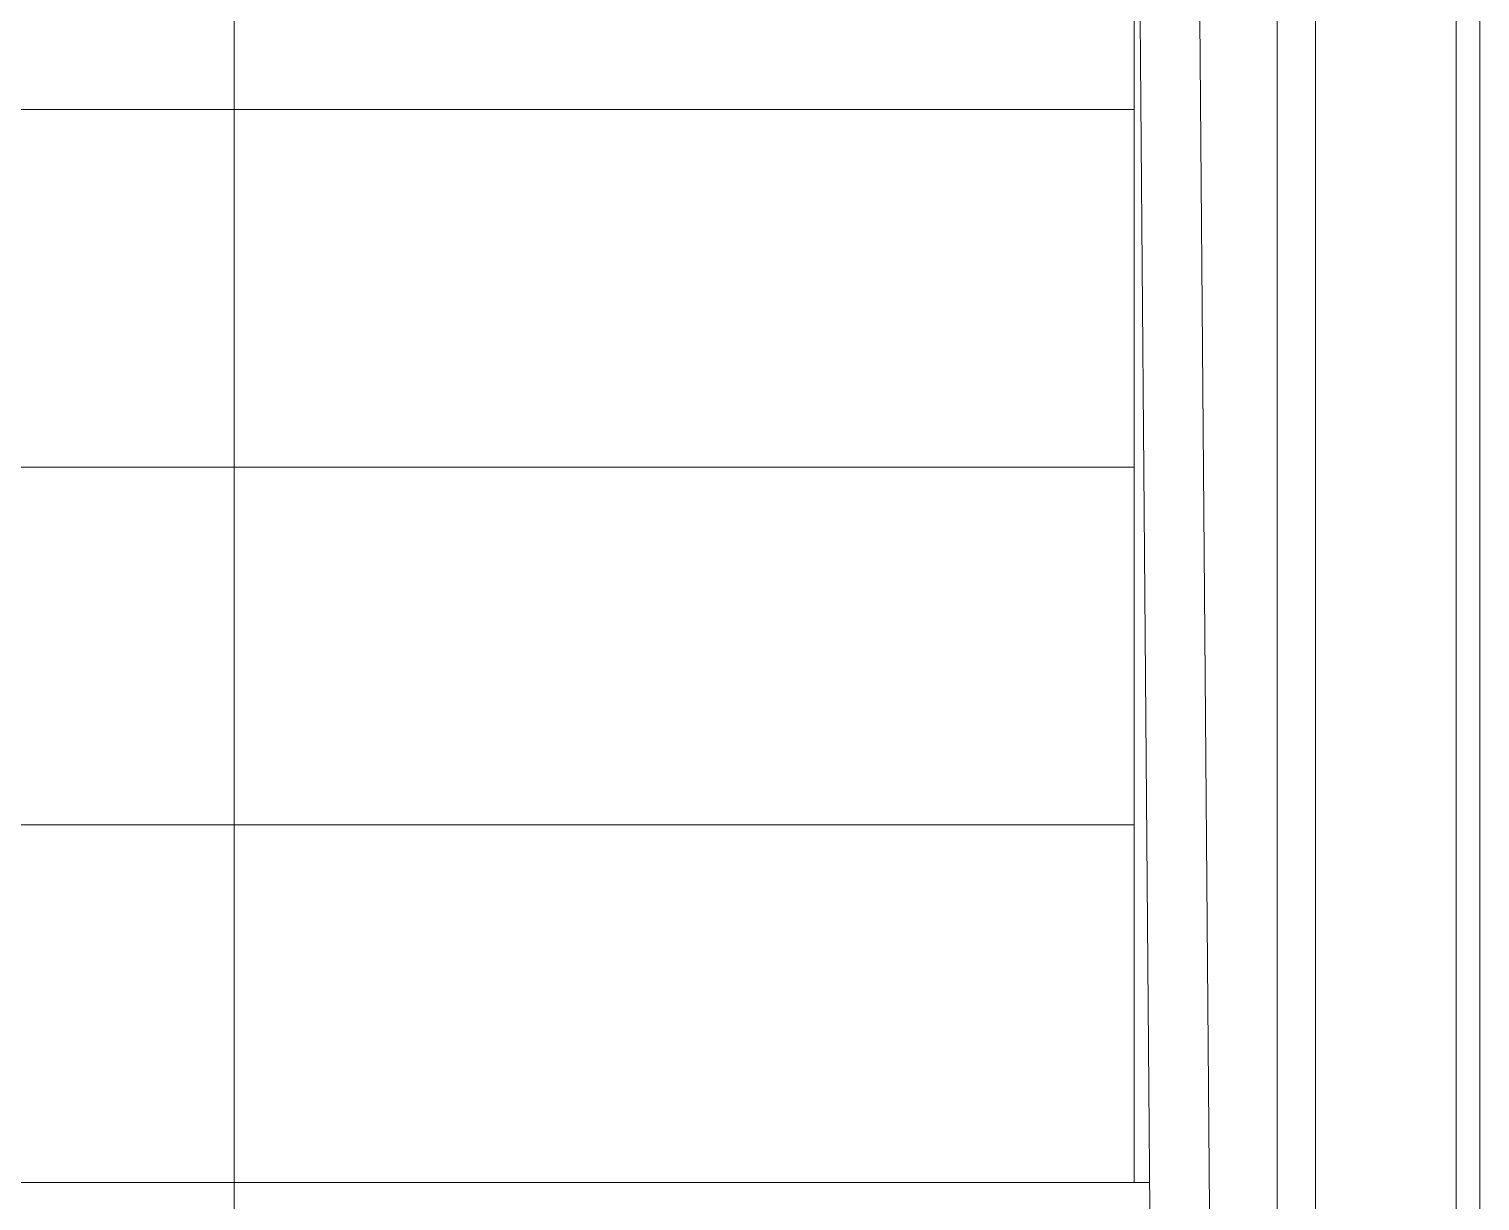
# Model space of a CAD drawing. Header units: millimetres. Extents: x -546 to 1681, y -650 to 1730.
# Drawn here: x 865.96 to 878.13, y 568.97 to 578.8 of the extents above; entities that cross this region are included whole.
import ezdxf

# ---------------------------------------------------------------- set-up
doc = ezdxf.new("R2010")
doc.units = ezdxf.units.MM

msp = doc.modelspace()

# ---------------------------------------------------------------- linework, layer by layer
at = {"color": 7, "lineweight": 0}
for points in [[(878.127, 591.372), (878.127, 546.272)], [(878.127, 591.372), (878.127, 546.372)], [(877.927, 546.472), (877.927, 590.798)], [(875.182, 590.605), (875.397, 564.071)], [(875.897, 564.075), (875.682, 590.609)], [(876.427, 567.575), (876.427, 589.692)], [(876.747, 589.692), (876.747, 567.575)], [(875.227, 569.129), (875.227, 585.038)], [(867.677, 581.129), (867.677, 578.129)], [(875.227, 578.129), (859.927, 578.129)], [(875.227, 578.129), (859.927, 578.129)], [(867.677, 578.129), (867.677, 575.129)], [(875.227, 575.129), (859.927, 575.129)], [(875.227, 575.129), (859.927, 575.129)], [(867.677, 575.129), (867.677, 572.129)], [(875.227, 572.129), (859.927, 572.129)], [(875.227, 572.129), (859.927, 572.129)], [(867.677, 572.129), (867.677, 569.129)], [(875.358, 569.129), (860.084, 569.129)], [(875.358, 569.129), (860.084, 569.129)], [(867.677, 569.129), (867.677, 566.129)]]:
    msp.add_lwpolyline(points, dxfattribs=at)

doc.saveas('drawing.dxf')
